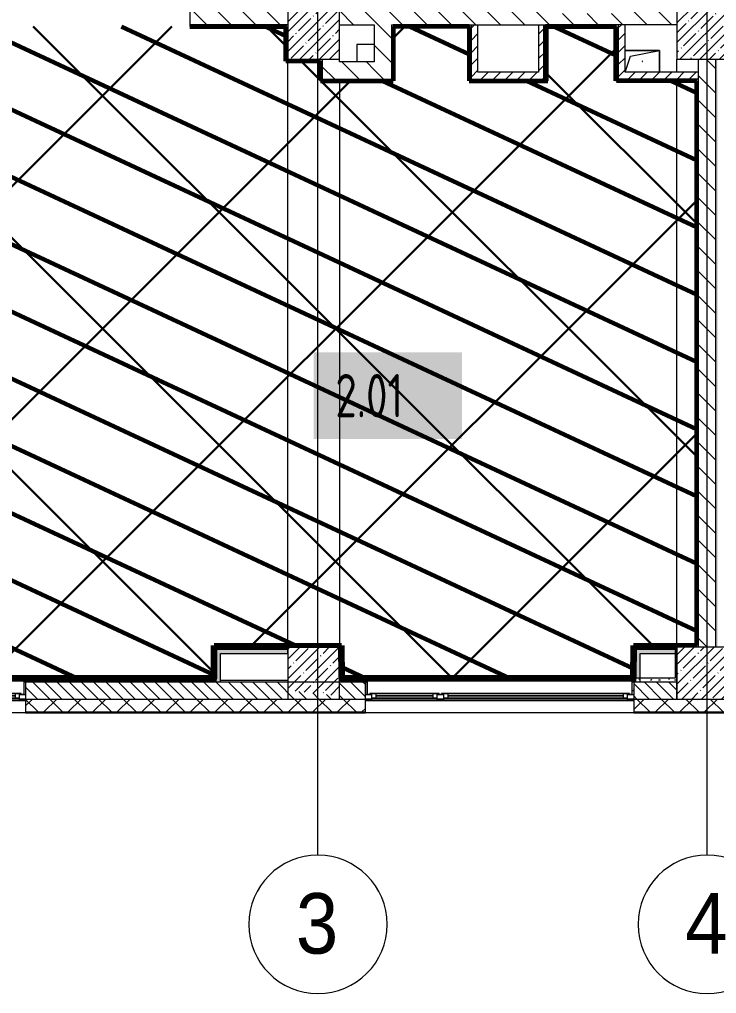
# Model space of a CAD drawing. Header units: millimetres. Extents: x -164500 to 426394, y -51911 to 102118.
# Drawn here: x 153332 to 161390, y -3507 to 7759 of the extents above; entities that cross this region are included whole.
import ezdxf

# ---------------------------------------------------------------- set-up
doc = ezdxf.new("R2010")
doc.units = ezdxf.units.MM
doc.linetypes.add('Осевая', pattern=[6350, 1270, -952.5, 3175, -952.5])
for name, color, linetype, lineweight in [('0) шлифовка', 5, 'Continuous', 60), ('1.4) Плинтус ПЛ-4', 6, 'Continuous', 60), ('5.3) Л-7 Линолеум 4 вып', 230, 'Continuous', 30), ('7.7) Плинтус', 222, 'Continuous', 90), ('A-FLOR', 7, 'Continuous', 9), ('A-GENM', 7, 'Continuous', 9), ('A-GLAZ', 7, 'Continuous', 9), ('A-GLAZ-1', 7, 'Continuous', 5), ('A-WALL', 7, 'Continuous', 5), ('I-WALL', 7, 'Continuous', 5), ('S-COLS', 7, 'Continuous', 9), ('S-COLS-1', 7, 'Continuous', 5), ('Оси', 7, 'Continuous', 9), ('Оси-1', 7, 'Continuous', 20), ('Оси-2', 7, 'Осевая', 9)]:
    doc.layers.add(name, color=color, linetype=linetype, lineweight=lineweight)
doc.layers.add('2) защита вин плитк', color=6, linetype='Continuous')
doc.layers.add('3.2.3) Нал-ой пол 4 вып', color=3, linetype='Continuous')
doc.layers.add('A-AREA-PATT-2', color=7, linetype='Continuous', lineweight=5, true_color=0xcde0ef, transparency=1)
doc.layers.add('A-WALL-1', color=9, linetype='Continuous', lineweight=5, true_color=0x808080)
doc.layers.add('A-WALL-FNSH-1', color=9, linetype='Continuous', lineweight=5, true_color=0x808080)
doc.styles.add('Arial', font='arial.ttf', dxfattribs={"width": 0.9, "height": 700})
doc.styles.add('СПДС', font='ГОСТ тип А.ttf', dxfattribs={"width": 0.9})
pattern_1 = [(135, (148772.12, -0.94), (-141.4214, -141.4214), [])]
pattern_2 = [(45, (148772.12, -0.94), (-70.7107, 70.7107), [])]
pattern_3 = [(45, (148772.12, -0.94), (-114.0493, 114.0493), []), (45, (148886.17, -0.94), (-114.0493, 114.0493), [201.612, -40.322, 6.706, -33.617])]
pattern_4 = [(0, (148772.123, -0.94), (243.84, 60.96), [20.117, -162.763, 20.117, -162.763, -975.36]), (0, (148772.123, -0.94), (243.84, 60.96), [-365.76, 20.117, -345.643, 20.117, -162.763, -426.72]), (0, (148772.123, -0.94), (243.84, 60.96), [-914.4, 20.117, -101.803, 20.117, -284.683]), (120, (148863.563, 29.54), (-174.7129, 180.69163), [20.117, -162.763, 20.117, -162.763, -975.36]), (120, (148863.563, 29.54), (-174.7129, 180.69163), [-365.76, 20.117, -345.643, 20.117, -162.763, -426.72]), (120, (148863.563, 29.54), (-174.7129, 180.69163), [-914.4, 20.117, -101.803, 20.117, -284.683]), (240, (148894.043, 151.46), (-69.1271, -241.65163), [20.117, -162.763, 20.117, -162.763, -975.36]), (240, (148894.043, 151.46), (-69.1271, -241.65163), [-365.76, 20.117, -345.643, 20.117, -162.763, -426.72]), (240, (148894.043, 151.46), (-69.1271, -241.65163), [-914.4, 20.117, -101.803, 20.117, -284.683])]
pattern_5 = [(45, (148772.12, -0.94), (-212.132, 212.132), []), (135, (148772.12, -0.94), (-212.132, -212.132), [])]
pattern_6 = [(45, (148903.1, 14959), (-1347.04, 1347.04), [])]

# ---------------------------------------------------------------- blocks, each defined once
blk = doc.blocks.new('120_Окно_СКБ_2Ст - 120_Окно_СКБ_2Ст 3100х2500 _мал_створка слева_ 2-22446355-Объем проектирования 2 этажа')
at = {"layer": 'A-GLAZ'}
for p, q in [((-1550, -127), (-1550, -57)), ((-1550, -57), (-1480, -57)), ((-1480, -57), (-1480, -127)), ((650, -87), (-1480, -87)), ((-1480, -87), (-1480, -127)), ((-1430, -137), (-1430, -87)), ((600, -137), (600, -87)), ((650, -127), (650, -57)), ((650, -57), (720, -57)), ((650, -127), (650, -87)), ((720, -57), (720, -127)), ((1480, -87), (720, -87)), ((720, -87), (720, -127)), ((770, -137), (770, -87)), ((1430, -137), (1430, -87)), ((1480, -127), (1480, -57)), ((1480, -57), (1550, -57)), ((1480, -127), (1480, -87)), ((1550, -57), (1550, -127)), ((-1480, -127), (-1550, -127)), ((-1480, -127), (-1500, -127)), ((-1500, -127), (-1500, -137)), ((-1500, -137), (670, -137)), ((670, -137), (-1500, -137)), ((720, -127), (650, -127)), ((670, -127), (650, -127)), ((670, -137), (670, -127)), ((720, -127), (700, -127)), ((700, -127), (700, -137)), ((700, -137), (1500, -137)), ((1500, -137), (700, -137)), ((1550, -127), (1480, -127)), ((1500, -127), (1480, -127)), ((1500, -137), (1500, -127))]:
    blk.add_line(p, q, dxfattribs=at)
at = {"layer": 'A-GLAZ-1'}
for p, q in [((1550, -57), (-1550, -57)), ((-1430, -107), (600, -107)), ((770, -107), (1430, -107)), ((-1530, -127), (-1500, -127)), ((600, -117), (-1430, -117)), ((670, -127), (700, -127)), ((1430, -117), (770, -117)), ((1500, -127), (1530, -127))]:
    blk.add_line(p, q, dxfattribs=at)
blk = doc.blocks.new('120_Окно_СКБ_1Ст - 120_Окно_СКБ_1Ст 900х2500_h_-22445987-Объем проектирования 2 этажа')
at = {"layer": 'A-GLAZ'}
for p, q in [((-450, -127), (-450, -57)), ((-450, -57), (-380, -57)), ((-380, -57), (-380, -127)), ((380, -87), (-380, -87)), ((-380, -87), (-380, -127)), ((-330, -137), (-330, -87)), ((330, -137), (330, -87)), ((380, -127), (380, -57)), ((380, -57), (450, -57)), ((380, -127), (380, -87)), ((450, -57), (450, -127)), ((-380, -127), (-450, -127)), ((-380, -127), (-400, -127)), ((-400, -127), (-400, -137)), ((-400, -137), (400, -137)), ((400, -137), (-400, -137)), ((450, -127), (380, -127)), ((400, -127), (380, -127)), ((400, -137), (400, -127))]:
    blk.add_line(p, q, dxfattribs=at)
at = {"layer": 'A-GLAZ-1'}
for p, q in [((450, -57), (-450, -57)), ((-330, -107), (330, -107)), ((-430, -127), (-400, -127)), ((330, -117), (-330, -117)), ((400, -127), (430, -127))]:
    blk.add_line(p, q, dxfattribs=at)
blk = doc.blocks.new('BSC_Колонна _Прямоугольная - 600х600-V411-Объем проектирования 2 этажа')
at = {"layer": 'S-COLS-1'}
h = blk.add_hatch(dxfattribs=at)
h.set_pattern_fill('FP_158', color=256, style=0, pattern_type=2)
h.set_pattern_definition([(45, (-7960, -7600), (-114.0493, 114.0493), []), (45, (-7845.95, -7600), (-114.0493, 114.0493), [201.613, -40.323, 6.706, -33.617])])
h.paths.add_polyline_path([(140, -300), (300, -300), (300, 300), (-300, 300), (-300, -300), (102, -300)])
for p, q in [((300, 300), (-300, 300)), ((-300, 300), (-300, -300)), ((300, -300), (300, 300)), ((-300, -300), (300, -300))]:
    blk.add_line(p, q, dxfattribs=at)
blk = doc.blocks.new('GM_Отверстие прямоугольное _в плите_ - Отверстие-V420-Объем проектирования 2 этажа')
at = {"layer": 'A-GENM'}
for p, q in [((-200, 125), (200, 125)), ((200, 125), (-200, 125)), ((-138, 62), (200, 125)), ((200, 125), (200, -125)), ((200, -125), (200, 125)), ((-200, -125), (-138, 62))]:
    blk.add_line(p, q, dxfattribs=at)
for start, end in [(360, 180), (180, 360)]:
    blk.add_arc((0, 0), 2.5, start, end, dxfattribs=at)
blk = doc.blocks.new('BSC_Колонна _Прямоугольная - 600х600-20441433-Объем проектирования 2 этажа')
at = {"layer": 'S-COLS-1'}
h = blk.add_hatch(dxfattribs=at)
h.set_pattern_fill('FP_175', color=256, style=0, pattern_type=2)
h.set_pattern_definition([(45, (-12460, -7600), (-114.0493, 114.0493), []), (45, (-12345.95, -7600), (-114.0493, 114.0493), [201.612, -40.322, 6.706, -33.617])])
h.paths.add_polyline_path([(300, -300), (300, 300), (-300, 300), (-300, -300), (150, -300)])
for p, q in [((300, 300), (-300, 300)), ((-300, 300), (-300, -300)), ((300, -300), (300, 300)), ((-300, -300), (300, -300))]:
    blk.add_line(p, q, dxfattribs=at)
blk = doc.blocks.new('Ось сетки - D8-29747960-Объем проектирования 2 этажа')
at = {"layer": 'Оси-1'}
for start, end in [(360, 180), (180, 360)]:
    blk.add_arc((0, 0), 4, start, end, dxfattribs=at)

msp = doc.modelspace()

# ---------------------------------------------------------------- hatches: boundary and pattern name
at = {"layer": '0) шлифовка', "true_color": 0x2776bb}
h = msp.add_hatch(dxfattribs=at)
h.set_pattern_fill('ANSI31', color=152, scale=222, angle=110)
h.set_pattern_definition([(155, (148903.1, 14959), (-297.882, -638.81), [])])
h.paths.add_polyline_path([(156811.123, 7279), (156411.123, 7279), (156411.123, 7679), (152523.123, 7679), (152523.123, 141), (153402.123, 141), (155581.123, 141), (155581.123, 500), (155581.123, 521), (157053.123, 521), (157053.123, 141), (160431.123, 141), (160431.123, 521), (161161.123, 521), (161161.123, 7049), (160224.123, 7049), (160224.123, 7672), (159440.123, 7672), (159440.123, 7050), (159440.123, 7049), (158531.123, 7049), (158531.123, 7679), (157653.123, 7679), (157653.123, 7049), (156811.123, 7049)])
at = {"layer": '2) защита вин плитк'}
h = msp.add_hatch(dxfattribs=at)
h.set_pattern_fill('ANSI31', color=256, scale=600)
h.set_pattern_definition(pattern_6)
h.paths.add_polyline_path([(156811.123, 7279), (156411.123, 7279), (156411.123, 7679), (152523.123, 7679), (152523.123, 141), (153402.123, 141), (155581.123, 141), (155581.123, 500), (155581.123, 521), (157053.123, 521), (157053.123, 141), (160431.123, 141), (160431.123, 521), (161161.123, 521), (161161.123, 7049), (160224.123, 7049), (160224.123, 7672), (159440.123, 7672), (159440.123, 7050), (159440.123, 7049), (158531.123, 7049), (158531.123, 7679), (157653.123, 7679), (157653.123, 7049), (156811.123, 7049)])
at = {"layer": '3.2.3) Нал-ой пол 4 вып'}
h = msp.add_hatch(dxfattribs=at)
h.set_pattern_fill('ANSI31', color=256, scale=600)
h.set_pattern_definition(pattern_6)
h.paths.add_polyline_path([(156811.123, 7279), (156411.123, 7279), (156411.123, 7679), (152523.123, 7679), (152523.123, 141), (153402.123, 141), (155581.123, 141), (155581.123, 500), (155581.123, 521), (157053.123, 521), (157053.123, 141), (160431.123, 141), (160431.123, 521), (161161.123, 521), (161161.123, 7049), (160224.123, 7049), (160224.123, 7672), (159440.123, 7672), (159440.123, 7050), (159440.123, 7049), (158531.123, 7049), (158531.123, 7679), (157653.123, 7679), (157653.123, 7049), (156811.123, 7049)])
at = {"layer": '5.3) Л-7 Линолеум 4 вып'}
h = msp.add_hatch(dxfattribs=at)
h.set_pattern_fill('ANSI37', color=256, scale=600)
h.set_pattern_definition([(45, (148903.1, 14959), (-1347.04, 1347.04), []), (135, (148903.1, 14959), (-1347.04, -1347.04), [])])
h.paths.add_polyline_path([(156811.123, 7279), (156411.123, 7279), (156411.123, 7679), (152523.123, 7679), (152523.123, 141), (153402.123, 141), (155581.123, 141), (155581.123, 500), (155581.123, 521), (157053.123, 521), (157053.123, 141), (160431.123, 141), (160431.123, 521), (161161.123, 521), (161161.123, 7049), (160224.123, 7049), (160224.123, 7672), (159440.123, 7672), (159440.123, 7050), (159440.123, 7049), (158531.123, 7049), (158531.123, 7679), (157653.123, 7679), (157653.123, 7049), (156811.123, 7049)])
at = {"layer": 'A-AREA-PATT-2'}
msp.add_hatch(color=256, dxfattribs=at).paths.add_polyline_path([(160227.491, 7049.059), (160228.123, 7049.059), (160228.123, 7675.059), (159436.123, 7675.059), (159436.123, 7049.059), (159440.123, 7049.059), (159441.18, 7671.059), (160224.123, 7671.059), (160224.123, 7049.059)])
at = {"layer": 'A-WALL'}
h = msp.add_hatch(dxfattribs=at)
h.set_pattern_fill('FP_2', color=256, style=0, pattern_type=2)
h.set_pattern_definition([(135, (148772.12, -0.94), (-70.7107, -70.7107), [])])
h.paths.add_polyline_path([(160932.123, -100.941), (160932.123, 99.059), (160432.123, 99.059), (160432.123, -100.941), (160447.955, -100.941)])
h.paths.add_polyline_path([(153943.345, -100.941), (157332.123, -100.941), (157332.123, 99.059), (157032.123, 99.059), (157032.123, -66.656), (156432.123, 1.916), (156432.123, 99.059), (153402.123, 99.059), (153402.123, -100.941)])
h = msp.add_hatch(dxfattribs=at)
h.set_pattern_fill('FP_24', color=256, style=0, pattern_type=2)
h.set_pattern_definition([(45, (148772.12, -0.94), (-141.42136, 141.42136), []), (135, (148772.12, -0.94), (-141.42136, -141.42136), [])])
h.paths.add_polyline_path([(224252.123, -250.941), (224472.123, -250.941), (224472.123, -100.941), (220332.123, -100.941), (220332.123, -250.941), (224048.58, -250.941)])
h.paths.add_polyline_path([(216098.502, -250.941), (219432.123, -250.941), (219432.123, -100.941), (215832.123, -100.941), (215832.123, -250.941)])
h.paths.add_polyline_path([(214182.123, -250.941), (214932.123, -250.941), (214932.123, -100.941), (213932.123, -100.941), (213932.123, -250.941)])
h.paths.add_polyline_path([(210182.123, -250.941), (210832.123, -250.941), (210832.123, -100.941), (209682.123, -100.941), (209682.123, -250.941)])
h.paths.add_polyline_path([(207582.123, -250.941), (207582.123, -100.941), (206832.123, -100.941), (206832.123, -250.941), (207425.689, -250.941)])
h.paths.add_polyline_path([(205182.123, -250.941), (205932.123, -250.941), (205932.123, -100.941), (205182.123, -100.941), (205182.123, -118.941)])
h.paths.add_polyline_path([(200682.123, -250.941), (202082.123, -250.941), (202082.123, -100.941), (200682.123, -100.941)])
h.paths.add_polyline_path([(196584.673, -250.941), (197582.123, -250.941), (197582.123, -100.941), (196182.123, -100.941), (196182.123, -250.941)])
h.paths.add_polyline_path([(191682.123, -250.941), (192808.457, -250.941), (192808.457, -100.941), (191432.123, -100.941), (191432.123, -250.941), (191525.533, -250.941)])
h.paths.add_polyline_path([(194082.123, -250.941), (194082.123, -100.941), (193708.457, -100.941), (193708.457, -250.941)])
h.paths.add_polyline_path([(187262.123, -250.941), (188332.123, -250.941), (188332.123, -100.941), (186762.123, -100.941), (186762.123, -250.941), (187189.127, -250.941)])
h.paths.add_polyline_path([(181782.123, -250.941), (182642.123, -250.941), (182642.123, -100.941), (181782.123, -100.941), (181782.123, -118.941)])
h.paths.add_polyline_path([(183575.455, -250.941), (184662.123, -250.941), (184662.123, -100.941), (183542.123, -100.941), (183542.123, -250.941)])
h.paths.add_polyline_path([(178516.314, -250.941), (179682.123, -250.941), (179682.123, -100.941), (177981.867, -100.941), (177981.867, -250.941)])
h.paths.add_polyline_path([(171288.97, -250.941), (171482.123, -250.941), (171482.123, -100.941), (170382.123, -100.941), (170382.123, -250.941), (171282.123, -250.941)])
h.paths.add_polyline_path([(174902.642, -250.941), (175181.867, -250.941), (175181.867, -100.941), (173582.123, -100.941), (173582.123, -250.941), (174332.123, -250.941)])
h.paths.add_polyline_path([(165432.123, -250.941), (166032.123, -250.941), (166032.123, -100.941), (164882.123, -100.941), (164882.123, -250.941)])
h.paths.add_polyline_path([(167582.123, -250.941), (167582.123, -100.941), (166932.123, -100.941), (166932.123, -250.941), (166952.564, -250.941)])
h.paths.add_polyline_path([(160932.123, -250.941), (161782.123, -250.941), (161782.123, -100.941), (160432.123, -100.941), (160432.123, -250.941), (160447.955, -250.941)])
h.paths.add_polyline_path([(155388.814, -250.941), (157332.123, -250.941), (157332.123, -100.941), (153402.123, -100.941), (153402.123, -250.941), (154666.08, -250.941)])
h.paths.add_polyline_path([(148662.123, -250.941), (152502.123, -250.941), (152502.123, -100.941), (148512.123, -100.941), (148512.123, -250.941)])
at = {"layer": 'I-WALL'}
h = msp.add_hatch(dxfattribs=at)
h.set_pattern_fill('FP_23', color=256, style=0, pattern_type=2)
h.set_pattern_definition(pattern_1)
h.paths.add_polyline_path([(162332.033, 7699.059), (162332.033, 7899.059), (161532.123, 7899.059), (161532.123, 7699.059), (161552.123, 7699.059)])
h.paths.add_polyline_path([(163941.41, 7699.059), (165432.123, 7699.059), (165432.123, 7899.059), (163772.033, 7899.059), (163772.033, 7699.059)])
h.paths.add_polyline_path([(160252.123, 7699.059), (160932.123, 7699.059), (160932.123, 7899.059), (160232.123, 7899.059), (160232.123, 7829.059), (159432.123, 7829.059), (159432.123, 7899.059), (157032.123, 7899.059), (157032.123, 7699.059), (160232.123, 7699.059)])
h.paths.add_polyline_path([(156432.123, 7699.059), (156432.123, 7899.059), (155302.123, 7899.059), (155302.123, 7699.059), (156412.123, 7699.059)])
h.paths.add_polyline_path([(152502.123, 7699.059), (152802.123, 7699.059), (152802.123, 7899.059), (152502.123, 7899.059)])
h = msp.add_hatch(dxfattribs=at)
h.set_pattern_fill('FP_191', color=256, style=0, pattern_type=2)
h.set_pattern_definition(pattern_4)
h.paths.add_polyline_path([(155582.123, 7679.059), (156411.123, 7679.059), (156412.123, 7699.059), (155302.123, 7699.059), (155302.123, 7679.059), (155453.623, 7679.059)])
h.paths.add_polyline_path([(152522.123, 7679.059), (152802.123, 7679.059), (152802.123, 7699.059), (152502.123, 7699.059), (152502.123, 7679.059)])
h = msp.add_hatch(dxfattribs=at)
h.set_pattern_fill('FP_191', color=256, style=0, pattern_type=2)
h.set_pattern_definition(pattern_4)
h.paths.add_polyline_path([(156432.123, 7299.059), (156432.123, 7699.059), (156412.123, 7699.059), (156412.123, 7299.059)])
h = msp.add_hatch(dxfattribs=at)
h.set_pattern_fill('FP_23', color=256, style=0, pattern_type=2)
h.set_pattern_definition(pattern_1)
h.paths.add_polyline_path([(157432.123, 7069.059), (157632.123, 7069.059), (157632.123, 7699.059), (157432.123, 7699.059), (157432.123, 7269.059)])
h = msp.add_hatch(dxfattribs=at)
h.set_pattern_fill('FP_191', color=256, style=0, pattern_type=2)
h.set_pattern_definition(pattern_4)
h.paths.add_polyline_path([(157703.574, 7679.059), (158531.123, 7679.059), (158532.123, 7699.059), (157632.123, 7699.059), (157633.735, 7679.059), (157661.33, 7679.059)])
h = msp.add_hatch(dxfattribs=at)
h.set_pattern_fill('FP_191', color=256, style=0, pattern_type=2)
h.set_pattern_definition(pattern_4)
h.paths.add_polyline_path([(157632.123, 7069.059), (157652.123, 7069.059), (157652.123, 7678.059), (157632.123, 7677.38), (157632.123, 7269.059)])
h = msp.add_hatch(dxfattribs=at)
h.set_pattern_fill('FP_191', color=256, style=0, pattern_type=2)
h.set_pattern_definition(pattern_4)
h.paths.add_polyline_path([(158552.123, 7069.059), (158552.123, 7699.059), (158532.123, 7678.059), (158532.123, 7069.059)])
h.paths.add_polyline_path([(158532.123, 7679.059), (158552.123, 7699.059), (158532.123, 7699.059)])
h = msp.add_hatch(dxfattribs=at)
h.set_pattern_fill('FP_22', color=256, style=0, pattern_type=2)
h.set_pattern_definition(pattern_2)
h.paths.add_polyline_path([(158552.123, 7069.059), (158632.123, 7069.059), (158632.123, 7699.059), (158552.123, 7699.059), (158552.123, 7149.059)])
h = msp.add_hatch(dxfattribs=at)
h.set_pattern_fill('FP_22', color=256, style=0, pattern_type=2)
h.set_pattern_definition(pattern_2)
h.paths.add_polyline_path([(159412.123, 7149.059), (159412.123, 7699.059), (159332.123, 7699.059), (159332.123, 7149.059)])
h = msp.add_hatch(dxfattribs=at)
h.set_pattern_fill('FP_191', color=256, style=0, pattern_type=2)
h.set_pattern_definition(pattern_4)
h.paths.add_polyline_path([(159440.123, 7679.059), (160232.123, 7679.059), (160232.123, 7699.059), (159412.123, 7699.059), (159412.123, 7679.059), (159438.79, 7679.059)])
h = msp.add_hatch(dxfattribs=at)
h.set_pattern_fill('FP_191', color=256, style=0, pattern_type=2)
h.set_pattern_definition(pattern_4)
h.paths.add_polyline_path([(159415.228, 7049.059), (159432.123, 7049.059), (159432.123, 7679.059), (159412.123, 7678.559), (159412.123, 7049.059)])
h = msp.add_hatch(dxfattribs=at)
h.set_pattern_fill('FP_191', color=256, style=0, pattern_type=2)
h.set_pattern_definition(pattern_4)
h.paths.add_polyline_path([(160252.123, 7069.059), (160252.123, 7699.059), (160232.123, 7697.135), (160232.123, 7069.059)])
h = msp.add_hatch(dxfattribs=at)
h.set_pattern_fill('FP_22', color=256, style=0, pattern_type=2)
h.set_pattern_definition(pattern_2)
h.paths.add_polyline_path([(160252.123, 7069.059), (160332.123, 7069.059), (160332.123, 7699.059), (160252.123, 7699.059), (160252.123, 7149.059)])
h = msp.add_hatch(dxfattribs=at)
h.set_pattern_fill('FP_191', color=256, style=0, pattern_type=2)
h.set_pattern_definition(pattern_4)
h.paths.add_polyline_path([(156429.623, 7279.059), (156811.123, 7279.059), (156811.123, 7299.059), (156412.123, 7299.059), (156412.123, 7279.059)])
h = msp.add_hatch(dxfattribs=at)
h.set_pattern_fill('FP_191', color=256, style=0, pattern_type=2)
h.set_pattern_definition(pattern_4)
h.paths.add_polyline_path([(156812.123, 7069.059), (156832.123, 7069.059), (156832.123, 7299.059), (156812.123, 7278.059), (156812.123, 7080.559)])
h.paths.add_polyline_path([(156812.123, 7279.059), (156832.123, 7299.059), (156812.123, 7299.059)])
h = msp.add_hatch(dxfattribs=at)
h.set_pattern_fill('FP_23', color=256, style=0, pattern_type=2)
h.set_pattern_definition(pattern_1)
h.paths.add_polyline_path([(156834.283, 7069.059), (157032.123, 7069.059), (157032.123, 7299.059), (156832.123, 7299.059), (156832.123, 7069.059)])
h = msp.add_hatch(dxfattribs=at)
h.set_pattern_fill('FP_23', color=256, style=0, pattern_type=2)
h.set_pattern_definition(pattern_1)
h.paths.add_polyline_path([(157294.606, 7069.059), (157432.123, 7069.059), (157432.123, 7269.059), (157032.123, 7268.849), (157032.123, 7069.059), (157292.387, 7069.059)])
h = msp.add_hatch(dxfattribs=at)
h.set_pattern_fill('FP_23', color=256, style=0, pattern_type=2)
h.set_pattern_definition(pattern_1)
h.paths.add_polyline_path([(161382.123, 499.059), (161382.123, 7299.059), (161182.123, 7299.059), (161182.123, 499.059)])
h = msp.add_hatch(dxfattribs=at)
h.set_pattern_fill('FP_191', color=256, style=0, pattern_type=2)
h.set_pattern_definition(pattern_4)
h.paths.add_polyline_path([(161382.123, 7299.059), (161402.123, 7279.059), (161402.123, 7299.059)])
h.paths.add_polyline_path([(161382.123, 499.059), (161402.123, 499.059), (161401.171, 7279.059), (161382.123, 7299.059), (161382.123, 517.077)])
h = msp.add_hatch(dxfattribs=at)
h.set_pattern_fill('FP_22', color=256, style=0, pattern_type=2)
h.set_pattern_definition(pattern_2)
h.paths.add_polyline_path([(159002.486, 7069.059), (159412.123, 7069.059), (159412.123, 7149.059), (158632.123, 7149.059), (158632.123, 7069.059)])
h = msp.add_hatch(dxfattribs=at)
h.set_pattern_fill('FP_22', color=256, style=0, pattern_type=2)
h.set_pattern_definition(pattern_2)
h.paths.add_polyline_path([(161182.123, 7069.059), (161182.123, 7149.059), (160332.123, 7149.059), (160332.123, 7069.059), (161170.689, 7069.059)])
h = msp.add_hatch(dxfattribs=at)
h.set_pattern_fill('FP_191', color=256, style=0, pattern_type=2)
h.set_pattern_definition(pattern_4)
h.paths.add_polyline_path([(157630.297, 7049.059), (157652.123, 7049.059), (157652.123, 7069.059), (156812.123, 7069.059), (156812.123, 7049.059), (157557.017, 7049.059)])
h = msp.add_hatch(dxfattribs=at)
h.set_pattern_fill('FP_191', color=256, style=0, pattern_type=2)
h.set_pattern_definition(pattern_4)
h.paths.add_polyline_path([(159002.486, 7049.059), (159412.123, 7049.059), (159412.123, 7069.059), (158532.123, 7069.059), (158532.123, 7049.059), (158632.123, 7049.059)])
h = msp.add_hatch(dxfattribs=at)
h.set_pattern_fill('FP_191', color=256, style=0, pattern_type=2)
h.set_pattern_definition(pattern_4)
h.paths.add_polyline_path([(160252.123, 7049.059), (161161.123, 7049.059), (161161.123, 7069.059), (160232.123, 7069.059), (160232.123, 7049.059)])
h = msp.add_hatch(dxfattribs=at)
h.set_pattern_fill('FP_191', color=256, style=0, pattern_type=2)
h.set_pattern_definition(pattern_4)
h.paths.add_polyline_path([(161182.123, 499.059), (161182.123, 7069.059), (161162.123, 7069.059), (161162.123, 520.059), (161170.689, 511.065)])
h.paths.add_polyline_path([(161182.123, 499.059), (161162.123, 519.059), (161162.123, 499.059), (161170.689, 499.059)])
h = msp.add_hatch(dxfattribs=at)
h.set_pattern_fill('FP_191', color=256, style=0, pattern_type=2)
h.set_pattern_definition(pattern_4)
h.paths.add_polyline_path([(157052.123, 519.059), (155582.123, 519.059), (155582.123, 499.059), (157032.199, 499.387)])
h.paths.add_polyline_path([(157051.867, 499.059), (157051.867, 518.802), (157032.123, 499.059)])
h = msp.add_hatch(dxfattribs=at)
h.set_pattern_fill('FP_192', color=256, style=0, pattern_type=2)
h.set_pattern_definition(pattern_5)
h.paths.add_polyline_path([(155657.123, 486.559), (156432.123, 486.559), (156432.123, 499.059), (155582.123, 499.059), (155582.123, 486.559), (155607.123, 486.559)])
h = msp.add_hatch(dxfattribs=at)
h.set_pattern_fill('FP_192', color=256, style=0, pattern_type=2)
h.set_pattern_definition(pattern_5)
h.paths.add_polyline_path([(155582.123, 99.059), (155594.623, 100.205), (155594.623, 486.559), (155582.123, 486.559), (155582.123, 119.059)])
h = msp.add_hatch(dxfattribs=at)
h.set_pattern_fill('FP_192', color=256, style=0, pattern_type=2)
h.set_pattern_definition(pattern_5)
h.paths.add_polyline_path([(155657.123, 474.059), (156432.123, 474.059), (156432.123, 486.559), (155594.623, 486.559), (155594.623, 474.059), (155607.123, 474.059)])
h = msp.add_hatch(dxfattribs=at)
h.set_pattern_fill('FP_192', color=256, style=0, pattern_type=2)
h.set_pattern_definition(pattern_5)
h.paths.add_polyline_path([(155607.123, 99.059), (155607.123, 474.059), (155594.623, 474.059), (155594.623, 99.059)])
for points in [[(155657.123, 424.059), (156432.123, 424.059), (156432.123, 474.059), (155607.123, 474.059), (155607.123, 424.059)], [(160457.123, 424.059), (160932.123, 424.059), (160932.123, 474.059), (160457.123, 474.059)], [(155607.123, 99.059), (155657.123, 99.059), (155657.123, 424.059), (155607.123, 424.059), (155607.123, 101.352)], [(160507.123, 139.059), (160507.123, 424.059), (160457.123, 424.059), (160457.123, 139.059)]]:
    msp.add_hatch(color=256, dxfattribs=at).paths.add_polyline_path(points)
h = msp.add_hatch(dxfattribs=at)
h.set_pattern_fill('FP_191', color=256, style=0, pattern_type=2)
h.set_pattern_definition(pattern_4)
h.paths.add_polyline_path([(157052.123, 139.059), (157051.867, 499.059), (157032.123, 499.055), (157032.123, 139.059), (157051.867, 139.059)])
h.paths.add_polyline_path([(157051.867, 149.059), (157047.49, 149.059), (157051.867, 151.907)])
h = msp.add_hatch(dxfattribs=at)
h.set_pattern_fill('FP_192', color=256, style=0, pattern_type=2)
h.set_pattern_definition(pattern_5)
h.paths.add_polyline_path([(160457.123, 486.559), (160912.123, 486.559), (160912.123, 499.059), (160432.123, 499.059), (160432.466, 486.559), (160447.955, 486.559)])
h = msp.add_hatch(dxfattribs=at)
h.set_pattern_fill('FP_192', color=256, style=0, pattern_type=2)
h.set_pattern_definition(pattern_5)
h.paths.add_polyline_path([(160441.986, 139.059), (160444.623, 139.059), (160444.623, 486.559), (160432.123, 486.559), (160432.428, 139.059)])
h = msp.add_hatch(dxfattribs=at)
h.set_pattern_fill('FP_192', color=256, style=0, pattern_type=2)
h.set_pattern_definition(pattern_5)
h.paths.add_polyline_path([(160457.123, 474.059), (160912.123, 474.059), (160912.123, 486.559), (160444.623, 486.559), (160444.623, 474.059), (160447.955, 474.059)])
h = msp.add_hatch(dxfattribs=at)
h.set_pattern_fill('FP_192', color=256, style=0, pattern_type=2)
h.set_pattern_definition(pattern_5)
h.paths.add_polyline_path([(160447.955, 139.059), (160457.123, 139.059), (160457.123, 474.059), (160444.623, 474.059), (160444.623, 139.059)])
h = msp.add_hatch(dxfattribs=at)
h.set_pattern_fill('FP_191', color=256, style=0, pattern_type=2)
h.set_pattern_definition(pattern_4)
h.paths.add_polyline_path([(160932.123, 139.059), (160932.123, 424.059), (160912.123, 424.059), (160912.123, 139.059)])
h.paths.add_polyline_path([(160932.123, 474.059), (160932.123, 519.059), (160912.123, 519.059), (160912.123, 474.059), (160930.734, 474.059)])
h = msp.add_hatch(dxfattribs=at)
h.set_pattern_fill('FP_191', color=256, style=0, pattern_type=2)
h.set_pattern_definition(pattern_4)
h.paths.add_polyline_path([(160932.123, 499.059), (161162.123, 499.059), (161162.123, 519.059), (160932.123, 519.059)])
h = msp.add_hatch(dxfattribs=at)
h.set_pattern_fill('FP_191', color=256, style=0, pattern_type=2)
h.set_pattern_definition(pattern_4)
h.paths.add_polyline_path([(155027.447, 99.059), (155582.123, 99.059), (155582.123, 139.059), (153402.123, 139.059), (153402.123, 99.059), (154666.08, 99.059)])
h = msp.add_hatch(dxfattribs=at)
h.set_pattern_fill('FP_191', color=256, style=0, pattern_type=2)
h.set_pattern_definition(pattern_4)
h.paths.add_polyline_path([(160932.123, 99.059), (160932.123, 139.059), (160432.123, 139.059), (160432.123, 99.059), (160447.955, 99.059)])
h.paths.add_polyline_path([(157032.123, 99.059), (157332.123, 99.059), (157332.123, 139.059), (157032.123, 139.059), (157032.123, 119.059)])
h = msp.add_hatch(dxfattribs=at)
h.set_pattern_fill('FP_191', color=256, style=0, pattern_type=2)
h.set_pattern_definition(pattern_4)
h.paths.add_polyline_path([(160432.123, -48.941), (160430.319, 99.059), (160412.123, 97.392), (160412.123, -48.941)])
at = {"layer": 'S-COLS-1'}
h = msp.add_hatch(dxfattribs=at)
h.set_pattern_fill('FP_1', color=256, style=0, pattern_type=2)
h.set_pattern_definition(pattern_3)
h.paths.add_polyline_path([(157032.123, -66.656), (157032.123, 499.059), (156432.123, 499.059), (156432.123, 1.916), (156834.283, -44.045)])
h = msp.add_hatch(dxfattribs=at)
h.set_pattern_fill('FP_1', color=256, style=0, pattern_type=2)
h.set_pattern_definition(pattern_3)
h.paths.add_polyline_path([(161532.123, -100.941), (161532.123, 499.059), (160932.123, 499.059), (160932.123, -100.941), (161170.689, -100.941)])

# ---------------------------------------------------------------- linework, layer by layer
at = {"layer": '1.4) Плинтус ПЛ-4'}
for p, q in [((155302.123, 7678.059), (156411.123, 7678.059)), ((156411.123, 7278.059), (156411.123, 7679.059)), ((158532.123, 7679.059), (157652.123, 7679.059)), ((157652.123, 7678.059), (157652.123, 7049.059)), ((158531.123, 7679.059), (158531.123, 7048.059)), ((159412.123, 7069.059), (159412.123, 7699.059)), ((159432.123, 7679.059), (160232.123, 7679.059)), ((160224.123, 7049.059), (160224.123, 7671.059)), ((156412.123, 7279.059), (156812.123, 7279.059)), ((156812.123, 7069.059), (156812.123, 7279.059)), ((156811.123, 7048.059), (157653.123, 7048.059)), ((158531.123, 7048.059), (159440.123, 7048.059)), ((161162.123, 7049.059), (160232.123, 7049.059)), ((161162.123, 519.059), (161162.123, 7049.059)), ((155581.123, 499.059), (155581.123, 140.059)), ((157053.123, 520.059), (155582.123, 520.059)), ((157052.123, 519.059), (157052.123, 139.059)), ((160431.123, 520.059), (160431.123, 140.059)), ((161161.123, 520.059), (160431.123, 520.059)), ((155581.123, 140.059), (153402.123, 140.059)), ((157052.123, 139.059), (157332.123, 139.059))]:
    msp.add_line(p, q, dxfattribs=at)
at = {"layer": '7.7) Плинтус'}
for points in [[(152522.123, 492.786), (152522.123, 140.059), (155582.123, 140.059), (155582.123, 519.059)], [(157051.867, 519.059), (157053.123, 140.059), (160431.123, 140.059), (160432.123, 519.059)]]:
    msp.add_lwpolyline(points, dxfattribs=at)
at = {"layer": 'A-FLOR'}
for p, q in [((157432.123, 7470), (157232.123, 7470)), ((157232.123, 7470), (157232.123, 7270)), ((157432.123, 7469.059), (157232.123, 7469.059)), ((157232.123, 7469.059), (157232.123, 7269.059)), ((156432.123, 520), (156432.123, 7280)), ((156432.123, 519.059), (156432.123, 7279.059)), ((160932.123, 7150), (160932.123, 7300)), ((160932.123, 7300), (161182.123, 7300)), ((160932.123, 7149.059), (160932.123, 7299.059)), ((160932.123, 7299.059), (161182.123, 7299.059)), ((157032.123, 7050), (157032.123, 520)), ((157032.123, 7049.059), (157032.123, 519.059)), ((160932.123, 520), (160932.123, 7050)), ((160932.123, 519.059), (160932.123, 7049.059)), ((160912.123, 500), (160432.123, 500)), ((160912.123, 499.059), (160432.123, 499.059))]:
    msp.add_line(p, q, dxfattribs=at)
at = {"layer": 'A-WALL'}
for p, q in [((156432.123, 7699.059), (155302.123, 7699.059)), ((156412.123, 7299.059), (156412.123, 7679.059)), ((157632.123, 7699.059), (158532.123, 7699.059)), ((157632.123, 7699.059), (157632.123, 7069.059)), ((160932.123, 7699.059), (159412.123, 7699.059)), ((161182.123, 499.059), (161182.123, 7299.059)), ((161182.123, 7069.059), (160252.123, 7069.059)), ((155594.623, 486.559), (156432.123, 486.559)), ((155594.623, 99.059), (155594.623, 486.559)), ((155607.123, 474.059), (156432.123, 474.059)), ((155607.123, 99.059), (155607.123, 474.059)), ((160444.623, 486.559), (160932.123, 486.559)), ((160444.623, 99.059), (160444.623, 486.559)), ((160457.123, 474.059), (160932.123, 474.059)), ((160457.123, 99.059), (160457.123, 474.059)), ((160912.123, 519.059), (161162.123, 519.059)), ((153382.123, 99.059), (157352.123, 99.059)), ((160412.123, 99.059), (160932.123, 99.059)), ((153402.123, -100.941), (157332.123, -100.941)), ((160432.123, -100.941), (170682.123, -100.941)), ((153402.123, -258.941), (152502.123, -258.941)), ((153402.123, -250.941), (157332.123, -250.941)), ((153402.123, -253.941), (157332.123, -253.941)), ((160432.123, -258.941), (157332.123, -258.941)), ((160432.123, -250.941), (161782.123, -250.941)), ((160432.123, -253.941), (161782.123, -253.941))]:
    msp.add_line(p, q, dxfattribs=at)
at = {"layer": 'A-WALL-1'}
for p, q in [((155302.123, 7919.059), (155302.123, 7679.059)), ((156411.123, 7679.059), (156412.123, 7679.059)), ((157032.123, 7699.059), (157432.123, 7699.059)), ((157432.123, 7699.059), (157432.123, 7269.059)), ((157652.123, 7678.059), (157652.123, 7679.059)), ((158532.123, 7699.059), (159412.123, 7699.059)), ((158532.123, 7699.059), (158532.123, 7069.059)), ((158532.123, 7679.059), (158532.123, 7699.059)), ((158552.123, 7699.059), (158552.123, 7069.059)), ((158632.123, 7149.059), (158632.123, 7699.059)), ((159332.123, 7699.059), (159332.123, 7149.059)), ((160252.123, 7699.059), (160252.123, 7069.059)), ((160332.123, 7149.059), (160332.123, 7699.059)), ((156832.123, 7299.059), (156832.123, 7069.059)), ((157032.123, 7269.059), (157032.123, 7299.059)), ((157432.123, 7269.059), (157032.123, 7269.059)), ((161382.123, 499.059), (161382.123, 7299.059)), ((159332.123, 7149.059), (158632.123, 7149.059)), ((161182.123, 7149.059), (160332.123, 7149.059)), ((156812.123, 7049.059), (157652.123, 7049.059)), ((156832.123, 7069.059), (157632.123, 7069.059)), ((158532.123, 7049.059), (159432.123, 7049.059)), ((158552.123, 7069.059), (159412.123, 7069.059)), ((155582.123, 519.559), (155581.123, 519.559)), ((155581.123, 519.559), (155581.123, 499.059)), ((155581.123, 499.059), (157031.867, 499.059)), ((156432.123, 424.059), (156432.123, 499.059)), ((157031.867, 499.059), (157031.867, 149.059)), ((157032.123, 499.059), (157032.123, 99.059)), ((157052.123, 519.059), (157051.867, 519.059)), ((160432.123, 499.059), (160432.123, -250.941)), ((160912.123, 519.059), (160912.123, 139.059)), ((161532.123, 499.059), (160912.123, 499.059)), ((160932.123, -100.941), (160932.123, 499.059)), ((155657.123, 424.059), (156432.123, 424.059)), ((155657.123, 99.059), (155657.123, 424.059)), ((160507.123, 424.059), (160932.123, 424.059)), ((160507.123, 99.059), (160507.123, 424.059)), ((153402.123, 139.059), (153402.123, -250.941)), ((155582.123, 139.059), (153402.123, 139.059)), ((155582.123, 139.059), (155582.123, 99.059)), ((157031.867, 149.059), (157051.867, 149.059)), ((157332.123, -250.941), (157332.123, 139.059)), ((160912.123, 139.059), (160432.123, 139.059)), ((153382.123, 99.059), (153382.123, -48.941)), ((157352.123, -48.941), (157352.123, 99.059)), ((160412.123, 99.059), (160412.123, -48.941)), ((153382.123, -48.941), (153402.123, -48.941)), ((157332.123, -48.941), (157352.123, -48.941)), ((160412.123, -48.941), (160432.123, -48.941))]:
    msp.add_line(p, q, dxfattribs=at)
at = {"layer": 'A-WALL-FNSH-1'}
for p, q in [((156411.123, 7679.059), (155302.123, 7679.059)), ((155302.123, 7679.059), (155302.123, 7678.059)), ((158532.123, 7678.059), (157652.123, 7678.059)), ((157653.123, 7048.059), (157653.123, 7678.059)), ((158532.123, 7049.059), (158532.123, 7679.059)), ((156411.123, 7278.059), (156812.123, 7278.059)), ((156412.123, 7279.059), (156412.123, 7299.059)), ((156811.123, 7279.059), (156811.123, 7048.059)), ((156812.123, 7049.059), (156812.123, 7069.059)), ((159440.123, 7048.059), (159440.123, 7049.059)), ((160224.123, 7049.059), (160224.123, 7048.059)), ((160224.123, 7048.059), (161161.123, 7048.059)), ((161161.123, 7048.059), (161161.123, 520.059)), ((155582.123, 520.059), (155582.123, 519.059)), ((155582.123, 519.059), (157051.867, 519.059)), ((155582.123, 139.059), (155582.123, 499.059)), ((156411.623, 520.059), (156411.623, 519.059)), ((157051.867, 519.059), (157051.867, 149.059)), ((157052.123, 520.059), (157052.123, 519.059)), ((157052.867, 149.059), (157052.867, 519.059)), ((157053.123, 140.059), (157053.123, 520.059)), ((160432.123, 499.059), (160432.123, 519.059)), ((160432.123, 519.059), (160912.123, 519.059)), ((153402.123, 140.059), (153402.123, 139.059)), ((157051.867, 149.059), (157052.867, 149.059)), ((160431.123, 140.059), (157053.123, 140.059)), ((153382.123, 99.059), (153381.123, 99.059)), ((153381.123, 99.059), (153381.123, -48.941)), ((157353.123, 99.059), (157352.123, 99.059)), ((157353.123, -48.941), (157353.123, 99.059)), ((160412.123, 99.059), (160411.123, 99.059)), ((160411.123, 99.059), (160411.123, -48.941)), ((153381.123, -48.941), (153382.123, -48.941)), ((157352.123, -48.941), (157353.123, -48.941)), ((160411.123, -48.941), (160412.123, -48.941)), ((153402.123, -250.941), (153402.123, -258.941)), ((153402.123, -258.941), (157332.123, -258.941)), ((157332.123, -258.941), (157332.123, -250.941)), ((160432.123, -250.941), (160432.123, -258.941)), ((160432.123, -258.941), (161782.123, -258.941))]:
    msp.add_line(p, q, dxfattribs=at)
at = {"layer": 'I-WALL'}
for p, q in [((159432.123, 7679.059), (159432.123, 7671.059)), ((159432.123, 7049.059), (159432.123, 7671.059)), ((159440.123, 7671.059), (159440.123, 7049.059)), ((160224.123, 7671.059), (159440.123, 7671.059)), ((160232.123, 7679.059), (160232.123, 7049.059)), ((160231.123, 7049.059), (160232.123, 7049.059)), ((152502.123, 119.059), (153402.123, 119.059)), ((152523.123, 140.059), (153402.123, 140.059)), ((152523.123, 139.059), (153402.123, 139.059)), ((155657.123, 119.059), (156432.123, 119.059)), ((157332.123, 139.059), (160432.123, 139.059)), ((157332.123, 119.059), (160432.123, 119.059)), ((153402.123, -100.941), (152502.123, -100.941)), ((160432.123, -100.941), (157332.123, -100.941))]:
    msp.add_line(p, q, dxfattribs=at)
at = {"layer": 'S-COLS-1'}
for p, q in [((157032.123, 499.059), (156432.123, 499.059)), ((156432.123, 499.059), (156432.123, -100.941)), ((157032.123, -100.941), (157032.123, 499.059)), ((161532.123, 499.059), (160932.123, 499.059)), ((160932.123, 499.059), (160932.123, -100.941)), ((156432.123, -100.941), (157032.123, -100.941)), ((160932.123, -100.941), (161532.123, -100.941))]:
    msp.add_line(p, q, dxfattribs=at)
at = {"layer": 'Оси'}
for points in [[(156782.123, -1907.2), (156782.123, 3092.8), (156782.123, 22397.13), (156782.123, 27397.13)], [(161282.123, -1907.2), (161282.123, 3092.8), (161282.123, 22397.13), (161282.123, 27397.13)]]:
    msp.add_lwpolyline(points, dxfattribs=at)
at = {"layer": 'Оси-2'}
for p, q in [((156782.123, 3093.741), (156782.123, 22398.071)), ((161282.123, 3093.741), (161282.123, 22398.071))]:
    msp.add_line(p, q, dxfattribs=at)

# ---------------------------------------------------------------- block references
at = {"layer": 'A-GENM'}
msp.add_blockref('GM_Отверстие прямоугольное _в плите_ - Отверстие-V420-Объем проектирования 2 этажа', (160532.123, 7274.059), dxfattribs=at)
at = {"layer": 'A-GLAZ', "color": 3, "rotation": 180}
for name, p in [('120_Окно_СКБ_1Ст - 120_Окно_СКБ_1Ст 900х2500_h_-22445987-Объем проектирования 2 этажа', (152952.123, -175.941)), ('120_Окно_СКБ_2Ст - 120_Окно_СКБ_2Ст 3100х2500 _мал_створка слева_ 2-22446355-Объем проектирования 2 этажа', (158882.123, -175.941))]:
    msp.add_blockref(name, p, dxfattribs=at)
at = {"layer": 'S-COLS'}
for name, p in [('BSC_Колонна _Прямоугольная - 600х600-V411-Объем проектирования 2 этажа', (156732.123, 7599.059)), ('BSC_Колонна _Прямоугольная - 600х600-20441433-Объем проектирования 2 этажа', (161232.123, 7599.059))]:
    msp.add_blockref(name, p, dxfattribs=at)
at = {"layer": 'Оси-1', "xscale": 199.9999999999999, "yscale": 199.9999999999999, "zscale": 199.9999999999999}
for p in [(156782.123, -2707.2), (161282.123, -2707.2)]:
    msp.add_blockref('Ось сетки - D8-29747960-Объем проектирования 2 этажа', p, dxfattribs=at)

# ---------------------------------------------------------------- texts
at = {"insert": (156983.644, 3658.193), "char_height": 500, "width": 1212.1515, "attachment_point": 1, "style": 'СПДС', "bg_fill": 1, "box_fill_scale": 1.5, "bg_fill_color": 7, "bg_fill_true_color": 16777215, "bg_fill_transparency": 0}
msp.add_mtext('2.01', dxfattribs=at)
at = {"layer": 'Оси', "char_height": 700, "width": 606.07575, "attachment_point": 1, "style": 'Arial'}
for s, insert in [('\\fArial|b0|i0|c204|p34|;\\W.9;3', (156527.091, -2345.907)), ('\\fArial|b0|i0|c204|p34|;\\W.9;4', (161027.091, -2345.907))]:
    msp.add_mtext(s, dxfattribs=dict(at, insert=insert))

doc.saveas('drawing.dxf')
